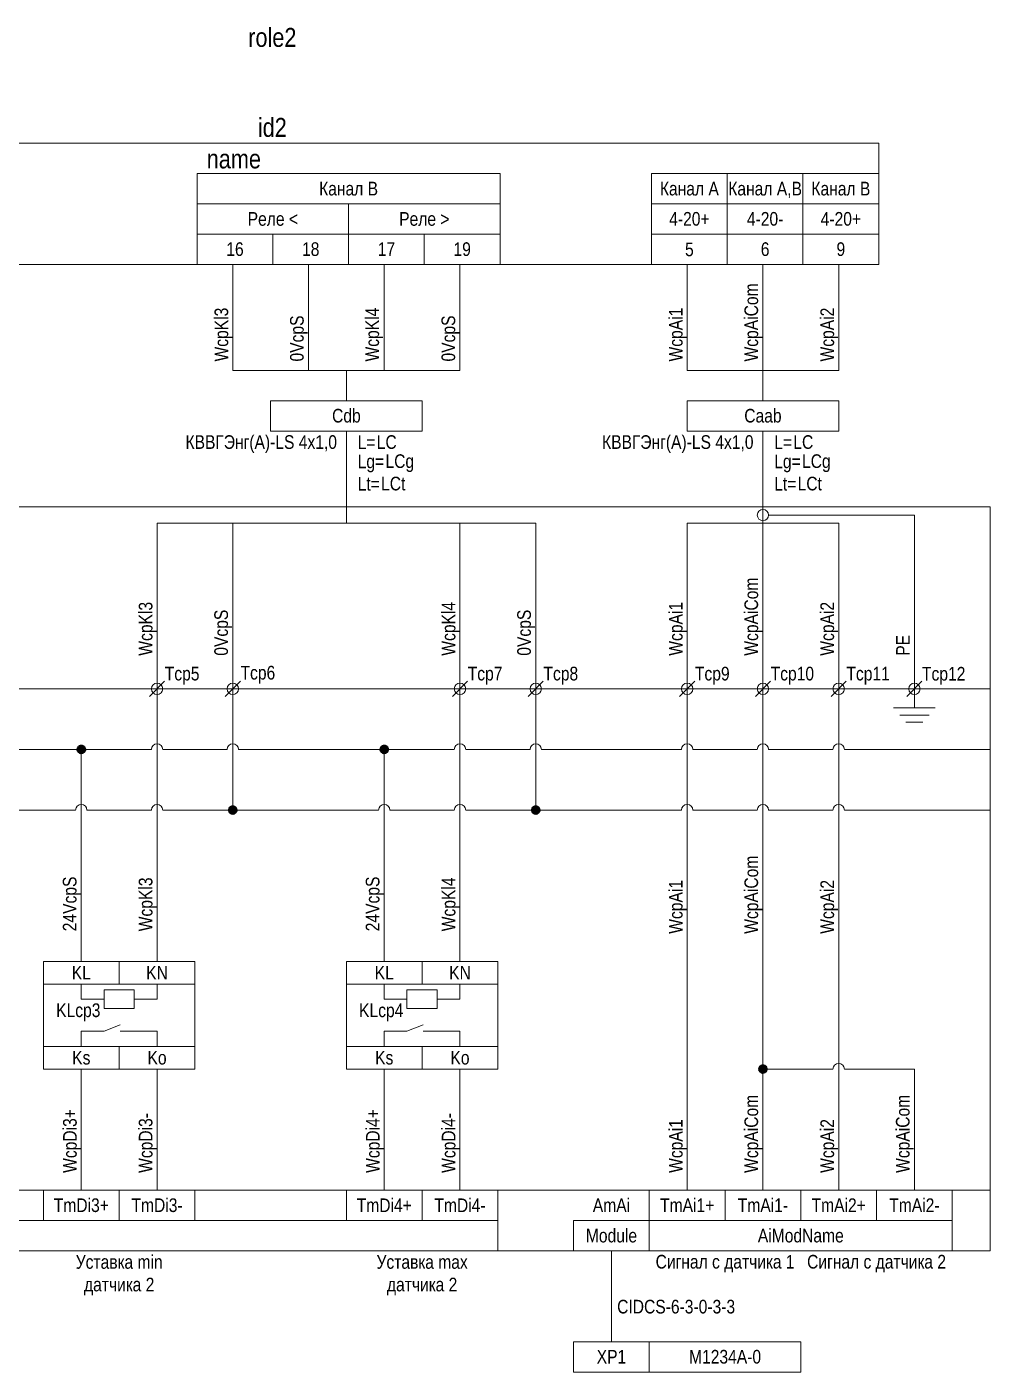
# Model space of a CAD drawing. Header units: millimetres. Extents: x 20 to 272, y -183 to -5.
# Drawn here: x 144.3 to 271.5, y -183.2 to -5.6 of the extents above; entities that cross this region are included whole.
import ezdxf

# ---------------------------------------------------------------- set-up
doc = ezdxf.new("R2010")
doc.units = ezdxf.units.MM
doc.header["$MEASUREMENT"] = 0
doc.linetypes.add('1_1', pattern=[2000, 1000, -1000])
doc.linetypes.add('4_2_1_2', pattern=[6702.777624, 3527.777672, -1763.888836, 0, -1411.111116])
for name, color, linetype in [('cp_params_ai', 7, 'Continuous'), ('cp_params_di', 7, 'Continuous'), ('cp_static_ai', 7, 'Continuous'), ('cp_static_di', 7, 'Continuous'), ('cp_static_do', 7, 'Continuous'), ('id_params_di', 7, 'Continuous'), ('id_params_do', 7, 'Continuous'), ('id_static_ai', 7, 'Continuous'), ('id_static_di', 7, 'Continuous'), ('id_static_do', 7, 'Continuous')]:
    doc.layers.add(name, color=color, linetype=linetype)
doc.styles.add('СГЕНЕРИР_СТИЛЬ_1', font='ARIALN.TTF')

msp = doc.modelspace()

# ---------------------------------------------------------------- hatches: boundary and pattern name
at = {"layer": 'cp_static_di', "linetype": 'Continuous', "lineweight": 0, "true_color": 0x000000}
for points in [[(151.13, -101), (151.16, -101.15), (151.24, -101.28), (151.37, -101.37), (151.53, -101.4), (151.68, -101.37), (151.81, -101.28), (151.9, -101.15), (151.93, -101), (151.9, -100.85), (151.81, -100.72), (151.68, -100.63), (151.53, -100.6), (151.37, -100.63), (151.24, -100.72), (151.16, -100.85)], [(191.13, -101), (191.16, -101.15), (191.24, -101.28), (191.37, -101.37), (191.53, -101.4), (191.68, -101.37), (191.81, -101.28), (191.9, -101.15), (191.93, -101), (191.9, -100.85), (191.81, -100.72), (191.68, -100.63), (191.53, -100.6), (191.37, -100.63), (191.24, -100.72), (191.16, -100.85)], [(171.13, -109), (171.16, -109.15), (171.24, -109.28), (171.37, -109.37), (171.53, -109.4), (171.68, -109.37), (171.81, -109.28), (171.9, -109.15), (171.93, -109), (171.9, -108.85), (171.81, -108.72), (171.68, -108.63), (171.53, -108.6), (171.37, -108.63), (171.24, -108.72), (171.16, -108.85)], [(211.13, -109), (211.16, -109.15), (211.24, -109.28), (211.37, -109.37), (211.53, -109.4), (211.68, -109.37), (211.81, -109.28), (211.9, -109.15), (211.93, -109), (211.9, -108.85), (211.81, -108.72), (211.68, -108.63), (211.53, -108.6), (211.37, -108.63), (211.24, -108.72), (211.16, -108.85)]]:
    msp.add_hatch(color=18, dxfattribs=at).paths.add_polyline_path(points)
at = {"layer": 'id_static_ai', "linetype": 'Continuous', "lineweight": 0, "true_color": 0x000000}
msp.add_hatch(color=18, dxfattribs=at).paths.add_polyline_path([(241.13, -143.18), (241.16, -143.33), (241.24, -143.46), (241.37, -143.55), (241.53, -143.58), (241.68, -143.55), (241.81, -143.46), (241.9, -143.33), (241.93, -143.18), (241.9, -143.03), (241.81, -142.9), (241.68, -142.81), (241.53, -142.78), (241.37, -142.81), (241.24, -142.9), (241.16, -143.03)])

# ---------------------------------------------------------------- linework, layer by layer
at = {"layer": 'cp_static_ai', "color": 7, "linetype": 'Continuous', "lineweight": 15, "ltscale": 100}
for p, q in [((231.53, -71.14), (231.53, -93)), ((231.53, -71.14), (251.53, -71.14)), ((241.53, -71.14), (241.53, -93)), ((251.53, -71.14), (251.53, -93)), ((230.53, -94), (232.53, -92)), ((240.53, -94), (242.53, -92)), ((250.53, -94), (252.53, -92)), ((260.53, -94), (262.53, -92)), ((231.53, -93), (231.53, -159.18)), ((241.53, -93), (241.53, -159.18)), ((251.53, -93), (251.53, -159.18)), ((261.53, -93), (261.53, -95.53)), ((258.78, -95.53), (264.27, -95.53)), ((259.6, -96.46), (263.46, -96.46)), ((260.41, -97.39), (262.64, -97.39)), ((232.28, -101), (240.78, -101)), ((242.28, -101), (250.78, -101)), ((252.28, -101), (271.53, -101)), ((232.28, -109), (240.78, -109)), ((242.28, -109), (250.78, -109)), ((252.28, -109), (271.53, -109)), ((261.53, -143.18), (261.53, -159.18)), ((206.53, -159.18), (271.53, -159.18)), ((206.53, -167.18), (271.53, -167.18))]:
    msp.add_line(p, q, dxfattribs=at)
for points in [[(226.82, -25), (236.82, -25), (236.82, -29), (226.82, -29)], [(236.82, -25), (246.82, -25), (246.82, -29), (236.82, -29)], [(246.82, -25), (256.82, -25), (256.82, -29), (246.82, -29)], [(226.82, -29), (236.82, -29), (236.82, -33), (226.82, -33)], [(246.82, -29), (256.82, -29), (256.82, -33), (246.82, -33)], [(226.82, -33), (236.82, -33), (236.82, -37), (226.82, -37)], [(236.82, -33), (246.82, -33), (246.82, -37), (236.82, -37)], [(246.82, -33), (256.82, -33), (256.82, -37), (246.82, -37)], [(226.53, -159.18), (236.53, -159.18), (236.53, -163.18), (226.53, -163.18)], [(236.53, -159.18), (246.53, -159.18), (246.53, -163.18), (236.53, -163.18)], [(246.53, -159.18), (256.53, -159.18), (256.53, -163.18), (246.53, -163.18)], [(256.53, -159.18), (266.53, -159.18), (266.53, -163.18), (256.53, -163.18)], [(226.53, -163.18), (266.53, -163.18), (266.53, -167.18), (226.53, -167.18)]]:
    msp.add_lwpolyline(points, close=True, dxfattribs=at)
msp.add_lwpolyline([(261.53, -93), (261.53, -70.07), (242.28, -70.07)], dxfattribs=at)
for centre in [(241.53, -70.07), (231.53, -93), (241.53, -93), (251.53, -93), (261.53, -93)]:
    msp.add_circle(centre, 0.75, dxfattribs=at)
for centre in [(231.53, -101), (241.53, -101), (251.53, -101), (231.53, -109), (241.53, -109), (251.53, -109)]:
    msp.add_arc(centre, 0.75, 0, 180, dxfattribs=at)
at = {"layer": 'cp_static_di', "color": 7, "linetype": '1_1', "lineweight": 15, "ltscale": 100}
for q in [(56.53, -69), (271.53, -167.18)]:
    msp.add_line((271.53, -69), q, dxfattribs=at)
at = {"layer": 'cp_static_di', "color": 7, "linetype": 'Continuous', "lineweight": 15, "ltscale": 100}
for p, q in [((161.53, -71.14), (211.53, -71.14)), ((161.53, -71.14), (161.53, -93)), ((171.53, -71.14), (171.53, -93)), ((201.53, -71.14), (201.53, -93)), ((211.53, -71.14), (211.53, -93)), ((160.53, -94), (162.53, -92)), ((170.53, -94), (172.53, -92)), ((200.53, -94), (202.53, -92)), ((210.53, -94), (212.53, -92)), ((161.53, -93), (161.53, -129)), ((171.53, -93), (171.53, -108.6)), ((201.53, -93), (201.53, -129)), ((211.53, -93), (211.53, -108.6)), ((132.28, -101), (160.78, -101)), ((162.28, -101), (170.78, -101)), ((172.28, -101), (200.78, -101)), ((202.28, -101), (210.78, -101)), ((212.28, -101), (230.78, -101)), ((151.53, -101.4), (151.53, -129)), ((191.53, -101.4), (191.53, -129)), ((122.28, -109), (150.78, -109)), ((152.28, -109), (160.78, -109)), ((162.28, -109), (190.78, -109)), ((192.28, -109), (200.78, -109)), ((202.28, -109), (230.78, -109)), ((151.53, -143.18), (151.53, -159.18)), ((161.53, -143.18), (161.53, -159.18)), ((191.53, -143.18), (191.53, -159.18)), ((201.53, -143.18), (201.53, -159.18)), ((56.53, -159.18), (206.53, -159.18)), ((56.53, -167.18), (206.53, -167.18))]:
    msp.add_line(p, q, dxfattribs=at)
at = {"layer": 'cp_static_di', "color": 7, "linetype": '4_2_1_2', "lineweight": 15, "ltscale": 100}
msp.add_line((56.53, -93), (271.53, -93), dxfattribs=at)
at = {"layer": 'cp_static_di', "color": 7, "linetype": 'Continuous', "lineweight": 15, "ltscale": 100}
for points in [[(146.53, -143.18), (166.53, -143.18), (166.53, -129), (146.53, -129)], [(146.53, -131.96), (156.53, -131.96), (156.53, -129), (146.53, -129)], [(156.53, -131.96), (166.53, -131.96), (166.53, -129), (156.53, -129)], [(186.53, -143.18), (206.53, -143.18), (206.53, -129), (186.53, -129)], [(186.53, -131.96), (196.53, -131.96), (196.53, -129), (186.53, -129)], [(196.53, -131.96), (206.53, -131.96), (206.53, -129), (196.53, -129)], [(158.53, -132.72), (158.53, -135.21), (154.53, -135.21), (154.53, -132.72)], [(198.53, -132.72), (198.53, -135.21), (194.53, -135.21), (194.53, -132.72)], [(146.53, -143.18), (156.53, -143.18), (156.53, -140.21), (146.53, -140.21)], [(156.53, -143.18), (166.53, -143.18), (166.53, -140.21), (156.53, -140.21)], [(186.53, -143.18), (196.53, -143.18), (196.53, -140.21), (186.53, -140.21)], [(196.53, -143.18), (206.53, -143.18), (206.53, -140.21), (196.53, -140.21)], [(146.53, -159.18), (156.53, -159.18), (156.53, -163.18), (146.53, -163.18)], [(156.53, -159.18), (166.53, -159.18), (166.53, -163.18), (156.53, -163.18)], [(186.53, -159.18), (196.53, -159.18), (196.53, -163.18), (186.53, -163.18)], [(196.53, -159.18), (206.53, -159.18), (206.53, -163.18), (196.53, -163.18)], [(66.53, -163.18), (206.53, -163.18), (206.53, -167.18), (66.53, -167.18)]]:
    msp.add_lwpolyline(points, close=True, dxfattribs=at)
for points in [[(151.53, -131.96), (151.53, -133.96), (154.53, -133.96)], [(161.53, -131.96), (161.53, -133.96), (158.53, -133.96)], [(191.53, -131.96), (191.53, -133.96), (194.53, -133.96)], [(201.53, -131.96), (201.53, -133.96), (198.53, -133.96)], [(151.53, -140.21), (151.53, -138.18), (154.53, -138.18)], [(154.53, -138.18), (156.67, -137.35)], [(158.53, -138.18), (156.67, -138.18)], [(161.53, -140.21), (161.53, -138.18), (158.53, -138.18)], [(191.53, -140.21), (191.53, -138.18), (194.53, -138.18)], [(194.53, -138.18), (196.67, -137.35)], [(198.53, -138.18), (196.67, -138.18)], [(201.53, -140.21), (201.53, -138.18), (198.53, -138.18)]]:
    msp.add_lwpolyline(points, dxfattribs=at)
for centre in [(161.53, -93), (171.53, -93), (201.53, -93), (211.53, -93)]:
    msp.add_circle(centre, 0.75, dxfattribs=at)
at = {"layer": 'cp_static_di', "color": 7, "linetype": 'Continuous', "lineweight": 70, "ltscale": 100}
for centre in [(151.53, -101), (191.53, -101), (171.53, -109), (211.53, -109)]:
    msp.add_circle(centre, 0.4, dxfattribs=at)
at = {"layer": 'cp_static_di', "color": 7, "linetype": 'Continuous', "lineweight": 15, "ltscale": 100}
for centre in [(161.53, -101), (171.53, -101), (201.53, -101), (211.53, -101), (151.53, -109), (161.53, -109), (191.53, -109), (201.53, -109), (251.53, -143.18)]:
    msp.add_arc(centre, 0.75, 0, 180, dxfattribs=at)
at = {"layer": 'cp_static_do', "color": 7, "linetype": 'Continuous', "lineweight": 15, "ltscale": 100}
msp.add_line((221.53, -167.18), (221.53, -179.18), dxfattribs=at)
for points in [[(226.53, -167.18), (216.53, -167.18), (216.53, -163.18), (226.53, -163.18)], [(226.53, -183.18), (216.53, -183.18), (216.53, -179.18), (226.53, -179.18)], [(226.53, -179.18), (246.53, -179.18), (246.53, -183.18), (226.53, -183.18)]]:
    msp.add_lwpolyline(points, close=True, dxfattribs=at)
at = {"layer": 'id_static_ai', "color": 7, "linetype": 'Continuous', "lineweight": 15, "ltscale": 100}
for p, q in [((241.93, -143.18), (250.78, -143.18)), ((252.28, -143.18), (261.53, -143.18))]:
    msp.add_line(p, q, dxfattribs=at)
at = {"layer": 'id_static_ai', "color": 7, "linetype": 'Continuous', "lineweight": 70, "ltscale": 100}
msp.add_circle((241.53, -143.18), 0.4, dxfattribs=at)
at = {"layer": 'id_static_di', "color": 7, "linetype": 'Continuous', "lineweight": 15, "ltscale": 100}
for p, q in [((186.53, -71.14), (186.53, -59)), ((241.53, -71.14), (241.53, -59))]:
    msp.add_line(p, q, dxfattribs=at)
for points in [[(86.53, -37), (256.82, -37), (256.82, -21), (86.53, -21)], [(166.82, -25), (206.82, -25), (206.82, -29), (166.82, -29)], [(166.82, -29), (186.82, -29), (186.82, -33), (166.82, -33)], [(186.82, -29), (206.82, -29), (206.82, -33), (186.82, -33)], [(166.82, -33), (176.82, -33), (176.82, -37), (166.82, -37)], [(176.82, -33), (186.82, -33), (186.82, -37), (176.82, -37)], [(186.82, -33), (196.82, -33), (196.82, -37), (186.82, -37)], [(196.82, -33), (206.82, -33), (206.82, -37), (196.82, -37)]]:
    msp.add_lwpolyline(points, close=True, dxfattribs=at)
at = {"layer": 'id_static_do', "color": 7, "linetype": 'Continuous', "lineweight": 15, "ltscale": 100}
for p, q in [((171.53, -51), (171.53, -37)), ((181.53, -51), (181.53, -37)), ((191.53, -51), (191.53, -37)), ((201.53, -51), (201.53, -37)), ((231.53, -51), (231.53, -37)), ((241.53, -51), (241.53, -37)), ((251.53, -51), (251.53, -37)), ((171.53, -51), (201.53, -51)), ((186.53, -55), (186.53, -51)), ((231.53, -51), (251.53, -51)), ((241.53, -55), (241.53, -51))]:
    msp.add_line(p, q, dxfattribs=at)
for points in [[(176.53, -59), (196.53, -59), (196.53, -55), (176.53, -55)], [(231.53, -59), (251.53, -59), (251.53, -55), (231.53, -55)]]:
    msp.add_lwpolyline(points, close=True, dxfattribs=at)

# ---------------------------------------------------------------- texts
at = {"layer": 'cp_params_ai', "color": 7, "linetype": 'Continuous', "lineweight": 15, "char_height": 1.8, "style": 'СГЕНЕРИР_СТИЛЬ_1'}
for s, insert, attachment_point in [('\\A1;{\\pql;\\fArial Narrow|b0|i0|c204|p34;Tcp\\fArial Narrow|b0|i0|c204|p34;9}', (232.55, -90.09), 1), ('\\A1;{\\pql;\\fArial Narrow|b0|i0|c204|p34;Tcp\\fArial Narrow|b0|i0|c204|p34;10}', (242.55, -90.09), 1), ('\\A1;{\\pql;\\fArial Narrow|b0|i0|c204|p34;Tcp1\\fArial Narrow|b0|i0|c204|p34;1}', (252.55, -90.09), 1), ('\\A1;{\\pql;\\fArial Narrow|b0|i0|c204|p34;Tcp1\\fArial Narrow|b0|i0|c204|p34;2}', (262.53, -90.11), 1), ('\\A1;{\\pqc;\\fArial Narrow|b0|i0|c204|p34;Tm\\fArial Narrow|b0|i0|c204|p34;Ai\\fArial Narrow|b0|i0|c204|p34;1+}', (231.53, -160.25), 2), ('\\A1;{\\pqc;\\fArial Narrow|b0|i0|c204|p34;Tm\\fArial Narrow|b0|i0|c204|p34;Ai\\fArial Narrow|b0|i0|c204|p34;1-}', (241.53, -160.25), 2), ('\\A1;{\\pqc;\\fArial Narrow|b0|i0|c204|p34;TmAi\\fArial Narrow|b0|i0|c204|p34;2\\fArial Narrow|b0|i0|c204|p34;+}', (251.53, -160.25), 2), ('\\A1;{\\pqc;\\fArial Narrow|b0|i0|c204|p34;TmAi\\fArial Narrow|b0|i0|c204|p34;2\\fArial Narrow|b0|i0|c204|p34;-}', (261.53, -160.25), 2), ('\\A1;{\\pqc;\\fArial Narrow|b0|i0|c204|p34;Ai\\fArial Narrow|b0|i0|c204|p34;ModName}', (246.53, -164.26), 2)]:
    msp.add_mtext(s, dxfattribs=dict(at, insert=insert, attachment_point=attachment_point))
at = {"layer": 'cp_params_di', "color": 7, "linetype": 'Continuous', "lineweight": 15, "char_height": 1.8, "attachment_point": 1, "rotation": 90, "style": 'СГЕНЕРИР_СТИЛЬ_1'}
for s, insert in [('\\A1;{\\pql;\\fArial Narrow|b0|i0|c204|p34;WcpAi\\fArial Narrow|b0|i0|c204|p34;Com}', (239.09, -49.8)), ('\\A1;{\\pql;\\fArial Narrow|b0|i0|c204|p34;WcpAi1}', (229.12, -49.8)), ('\\A1;{\\pql;\\fArial Narrow|b0|i0|c204|p34;WcpAi2}', (249.12, -49.8)), ('\\A1;{\\pql;\\fArial Narrow|b0|i0|c204|p34;WcpAi\\fArial Narrow|b0|i0|c204|p34;Com}', (239.09, -88.63)), ('\\A1;{\\pql;\\fArial Narrow|b0|i0|c204|p34;WcpKl\\fArial Narrow|b0|i0|c204|p34;3}', (159.12, -88.63)), ('\\A1;{\\pql;\\fArial Narrow|b0|i0|c204|p34;WcpKl\\fArial Narrow|b0|i0|c204|p34;4}', (199.12, -88.63)), ('\\A1;{\\pql;\\fArial Narrow|b0|i0|c204|p34;WcpAi1}', (229.12, -88.63)), ('\\A1;{\\pql;\\fArial Narrow|b0|i0|c204|p34;WcpAi2}', (249.12, -88.63)), ('\\A1;{\\pql;\\fArial Narrow|b0|i0|c204|p34;0VcpS}', (169.09, -88.63)), ('\\A1;{\\pql;\\fArial Narrow|b0|i0|c204|p34;0VcpS}', (209.09, -88.63)), ('\\A1;{\\pql;\\fArial Narrow|b0|i0|c204|p34;WcpAi\\fArial Narrow|b0|i0|c204|p34;Com}', (239.09, -125.33)), ('\\A1;{\\pql;\\fArial Narrow|b0|i0|c204|p34;24VcpS}', (149.09, -125)), ('\\A1;{\\pql;\\fArial Narrow|b0|i0|c204|p34;WcpKl\\fArial Narrow|b0|i0|c204|p34;3}', (159.12, -125)), ('\\A1;{\\pql;\\fArial Narrow|b0|i0|c204|p34;24VcpS}', (189.09, -125)), ('\\A1;{\\pql;\\fArial Narrow|b0|i0|c204|p34;WcpKl\\fArial Narrow|b0|i0|c204|p34;4}', (199.12, -125)), ('\\A1;{\\pql;\\fArial Narrow|b0|i0|c204|p34;WcpAi1}', (229.12, -125.33)), ('\\A1;{\\pql;\\fArial Narrow|b0|i0|c204|p34;WcpAi2}', (249.12, -125.33)), ('\\A1;{\\pql;\\fArial Narrow|b0|i0|c204|p34;WcpAi\\fArial Narrow|b0|i0|c204|p34;Com}', (239.09, -156.89)), ('\\A1;{\\pql;\\fArial Narrow|b0|i0|c204|p34;WcpAi\\fArial Narrow|b0|i0|c204|p34;Com}', (259.09, -156.89)), ('\\A1;{\\pql;\\fArial Narrow|b0|i0|c204|p34;WcpDi3\\fArial Narrow|b0|i0|c204|p34;+}', (149.12, -156.89)), ('\\A1;{\\pql;\\fArial Narrow|b0|i0|c204|p34;WcpDi3\\fArial Narrow|b0|i0|c204|p34;-}', (159.12, -156.89)), ('\\A1;{\\pql;\\fArial Narrow|b0|i0|c204|p34;WcpDi4\\fArial Narrow|b0|i0|c204|p34;+}', (189.12, -156.89)), ('\\A1;{\\pql;\\fArial Narrow|b0|i0|c204|p34;WcpDi4\\fArial Narrow|b0|i0|c204|p34;-}', (199.12, -156.89)), ('\\A1;{\\pql;\\fArial Narrow|b0|i0|c204|p34;WcpAi1}', (229.12, -156.89)), ('\\A1;{\\pql;\\fArial Narrow|b0|i0|c204|p34;WcpAi2}', (249.12, -156.89))]:
    msp.add_mtext(s, dxfattribs=dict(at, insert=insert))
at = {"layer": 'cp_params_di', "color": 7, "linetype": 'Continuous', "lineweight": 15, "char_height": 1.8, "style": 'СГЕНЕРИР_СТИЛЬ_1'}
for s, insert, attachment_point in [('\\A1;{\\pql;\\fArial Narrow|b0|i0|c204|p34;Tcp\\fArial Narrow|b0|i0|c204|p34;5}', (162.55, -90.09), 1), ('\\A1;{\\pql;\\fArial Narrow|b0|i0|c204|p34;Tcp\\fArial Narrow|b0|i0|c204|p34;6}', (172.55, -89.97), 1), ('\\A1;{\\pql;\\fArial Narrow|b0|i0|c204|p34;Tcp\\fArial Narrow|b0|i0|c204|p34;7}', (202.55, -90.09), 1), ('\\A1;{\\pql;\\fArial Narrow|b0|i0|c204|p34;Tcp\\fArial Narrow|b0|i0|c204|p34;8}', (212.55, -90.09), 1), ('\\A1;{\\pqc;\\fArial Narrow|b0|i0|c204|p34;K\\fArial Narrow|b0|i0|c204|p34;L}', (151.53, -129.56), 2), ('\\A1;{\\pqc;\\fArial Narrow|b0|i0|c204|p34;K\\fArial Narrow|b0|i0|c204|p34;N}', (161.53, -129.56), 2), ('\\A1;{\\pqc;\\fArial Narrow|b0|i0|c204|p34;K\\fArial Narrow|b0|i0|c204|p34;L}', (191.53, -129.56), 2), ('\\A1;{\\pqc;\\fArial Narrow|b0|i0|c204|p34;K\\fArial Narrow|b0|i0|c204|p34;N}', (201.53, -129.56), 2), ('\\A1;{\\pqc;\\fArial Narrow|b0|i0|c204|p34;KLcp\\fArial Narrow|b0|i0|c204|p34;3}', (151.13, -134.52), 2), ('\\A1;{\\pqc;\\fArial Narrow|b0|i0|c204|p34;KLcp\\fArial Narrow|b0|i0|c204|p34;4}', (191.13, -134.53), 2), ('\\A1;{\\pqc;\\fArial Narrow|b0|i0|c204|p34;Ks}', (151.53, -140.78), 2), ('\\A1;{\\pqc;\\fArial Narrow|b0|i0|c204|p34;Ko}', (161.53, -140.78), 2), ('\\A1;{\\pqc;\\fArial Narrow|b0|i0|c204|p34;Ks}', (191.53, -140.78), 2), ('\\A1;{\\pqc;\\fArial Narrow|b0|i0|c204|p34;Ko}', (201.53, -140.78), 2), ('\\A1;{\\pqc;\\fArial Narrow|b0|i0|c204|p34;TmDi\\fArial Narrow|b0|i0|c204|p34;3\\fArial Narrow|b0|i0|c204|p34;+}', (151.53, -160.25), 2), ('\\A1;{\\pqc;\\fArial Narrow|b0|i0|c204|p34;TmD\\fArial Narrow|b0|i0|c204|p34;i3\\fArial Narrow|b0|i0|c204|p34;-}', (161.53, -160.25), 2), ('\\A1;{\\pqc;\\fArial Narrow|b0|i0|c204|p34;TmDi\\fArial Narrow|b0|i0|c204|p34;4\\fArial Narrow|b0|i0|c204|p34;+}', (191.53, -160.26), 2), ('\\A1;{\\pqc;\\fArial Narrow|b0|i0|c204|p34;TmDi\\fArial Narrow|b0|i0|c204|p34;4\\fArial Narrow|b0|i0|c204|p34;-}', (201.53, -160.26), 2), ('\\A1;{\\pqc;\\fArial Narrow|b0|i0|c204|p34;Am\\fArial Narrow|b0|i0|c204|p34;A\\fArial Narrow|b0|i0|c204|p34;i}', (221.53, -160.26), 2)]:
    msp.add_mtext(s, dxfattribs=dict(at, insert=insert, attachment_point=attachment_point))
at = {"layer": 'cp_static_ai', "color": 7, "linetype": 'Continuous', "lineweight": 15, "insert": (259.12, -88.63), "char_height": 1.8, "attachment_point": 1, "rotation": 90, "style": 'СГЕНЕРИР_СТИЛЬ_1'}
msp.add_mtext('\\A1;{\\pql;\\fArial Narrow|b0|i0|c204|p34;PE}', dxfattribs=at)
at = {"layer": 'cp_static_ai', "color": 7, "linetype": 'Continuous', "lineweight": 15, "char_height": 1.8, "attachment_point": 2, "style": 'СГЕНЕРИР_СТИЛЬ_1'}
for s, insert in [('\\A1;{\\pqc;\\fArial Narrow|b0|i0|c204|p34;Сигнал с \\fArial Narrow|b0|i0|c204|p34;датчика 1}', (236.53, -167.71)), ('\\A1;{\\pqc;\\fArial Narrow|b0|i0|c204|p34;Сигнал с датчика 2}', (256.53, -167.71))]:
    msp.add_mtext(s, dxfattribs=dict(at, insert=insert))
at = {"layer": 'cp_static_di', "color": 7, "linetype": 'Continuous', "lineweight": 15, "char_height": 1.8, "attachment_point": 2, "line_spacing_factor": 0.993687, "style": 'СГЕНЕРИР_СТИЛЬ_1'}
for s, insert in [('\\A1;{\\pqc;\\fArial Narrow|b0|i0|c204|p34;Уставка min\\P\\pqc;\\fArial Narrow|b0|i0|c204|p34;датчика \\fArial Narrow|b0|i0|c204|p34;2}', (156.53, -167.74)), ('\\A1;{\\pqc;\\fArial Narrow|b0|i0|c204|p34;Уставка max\\P\\pqc;\\fArial Narrow|b0|i0|c204|p34;датчика \\fArial Narrow|b0|i0|c204|p34;2}', (196.53, -167.74))]:
    msp.add_mtext(s, dxfattribs=dict(at, insert=insert))
at = {"layer": 'cp_static_do', "color": 7, "linetype": 'Continuous', "lineweight": 15, "char_height": 1.8, "attachment_point": 2, "style": 'СГЕНЕРИР_СТИЛЬ_1'}
for s, insert in [('\\A1;{\\pqc;\\fArial Narrow|b0|i0|c204|p34;Module}', (221.53, -164.26)), ('\\A1;{\\pqc;\\fArial Narrow|b0|i0|c204|p34;XP1}', (221.53, -180.25)), ('\\A1;{\\pqc;\\fArial Narrow|b0|i0|c204|p34;M12\\fArial Narrow|b0|i0|c204|p34;34A\\fArial Narrow|b0|i0|c204|p34;-0}', (236.53, -180.25))]:
    msp.add_mtext(s, dxfattribs=dict(at, insert=insert))
at = {"layer": 'id_params_di', "color": 7, "linetype": 'Continuous', "lineweight": 15, "char_height": 2.5, "width": 58, "attachment_point": 2, "style": 'СГЕНЕРИР_СТИЛЬ_1'}
for s, insert in [('\\A1;{\\pqc;\\fArial Narrow|b0|i0|c204|p34;role\\fArial Narrow|b0|i0|c204|p34;2}', (176.75, -5.77)), ('\\A1;{\\pqc;\\fArial Narrow|b0|i0|c204|p34;id\\fArial Narrow|b0|i0|c204|p34;2}', (176.75, -17.65))]:
    msp.add_mtext(s, dxfattribs=dict(at, insert=insert))
at = {"layer": 'id_params_di', "color": 7, "linetype": 'Continuous', "lineweight": 15, "style": 'СГЕНЕРИР_СТИЛЬ_1'}
for s, insert, char_height, attachment_point in [('\\A1;{\\pqc;\\fArial Narrow|b0|i0|c204|p34;name}', (171.67, -21.81), 2.5, 2), ('\\A1;{\\pql;\\fArial Narrow|b0|i0|c204|p34;LC}', (190.54, -59.53), 1.8, 1), ('\\A1;{\\pql;\\fArial Narrow|b0|i0|c204|p34;LC}', (245.54, -59.53), 1.8, 1), ('\\A1;{\\pql;\\fArial Narrow|b0|i0|c204|p34;LCg}', (191.69, -62.05), 1.8, 1), ('\\A1;{\\pql;\\fArial Narrow|b0|i0|c204|p34;LCg}', (246.69, -62.05), 1.8, 1), ('\\A1;{\\pql;\\fArial Narrow|b0|i0|c204|p34;LCt}', (191.11, -65.01), 1.8, 1), ('\\A1;{\\pql;\\fArial Narrow|b0|i0|c204|p34;LCt}', (246.11, -65.01), 1.8, 1)]:
    msp.add_mtext(s, dxfattribs=dict(at, insert=insert, char_height=char_height, attachment_point=attachment_point))
at = {"layer": 'id_params_di', "color": 7, "linetype": 'Continuous', "lineweight": 15, "char_height": 1.8, "attachment_point": 1, "rotation": 90, "style": 'СГЕНЕРИР_СТИЛЬ_1'}
for s, insert in [('\\A1;{\\pql;\\fArial Narrow|b0|i0|c204|p34;W\\fArial Narrow|b0|i0|c204|p34;cp\\fArial Narrow|b0|i0|c204|p34;Kl3}', (169.12, -49.8)), ('\\A1;{\\pql;\\fArial Narrow|b0|i0|c204|p34;0VcpS}', (179.09, -49.8)), ('\\A1;{\\pql;\\fArial Narrow|b0|i0|c204|p34;WcpKl\\fArial Narrow|b0|i0|c204|p34;4}', (189.04, -49.8)), ('\\A1;{\\pql;\\fArial Narrow|b0|i0|c204|p34;0VcpS}', (199.09, -49.8))]:
    msp.add_mtext(s, dxfattribs=dict(at, insert=insert))
at = {"layer": 'id_params_do', "color": 7, "linetype": 'Continuous', "lineweight": 15, "char_height": 1.8, "attachment_point": 2, "style": 'СГЕНЕРИР_СТИЛЬ_1'}
for s, insert in [('\\A1;{\\pqc;\\fArial Narrow|b0|i0|c204|p34;C\\fArial Narrow|b0|i0|c204|p34;db}', (186.53, -56.05)), ('\\A1;{\\pqc;\\fArial Narrow|b0|i0|c204|p34;C\\fArial Narrow|b0|i0|c204|p34;aab}', (241.53, -56.05))]:
    msp.add_mtext(s, dxfattribs=dict(at, insert=insert))
at = {"layer": 'id_static_ai', "color": 7, "linetype": 'Continuous', "lineweight": 15, "char_height": 1.8, "attachment_point": 2, "style": 'СГЕНЕРИР_СТИЛЬ_1'}
for s, insert in [('\\A1;{\\pqc;\\fArial Narrow|b0|i0|c204|p34;Канал A}', (231.82, -26.08)), ('\\A1;{\\pqc;\\fArial Narrow|b0|i0|c204|p34;Канал A,В}', (241.82, -26.08)), ('\\A1;{\\pqc;\\fArial Narrow|b0|i0|c204|p34;Канал B}', (251.82, -26.08)), ('\\A1;{\\pqc;\\fArial Narrow|b0|i0|c204|p34;4-20\\fArial Narrow|b0|i0|c204|p34;+}', (231.82, -30.07)), ('\\A1;{\\pqc;\\fArial Narrow|b0|i0|c204|p34;4-20\\fArial Narrow|b0|i0|c204|p34;-}', (241.82, -30.07)), ('\\A1;{\\pqc;\\fArial Narrow|b0|i0|c204|p34;4-20\\fArial Narrow|b0|i0|c204|p34;+}', (251.82, -30.07)), ('\\A1;{\\pqc;\\fArial Narrow|b0|i0|c204|p34;16}', (171.82, -34.07)), ('\\A1;{\\pqc;\\fArial Narrow|b0|i0|c204|p34;18}', (181.82, -34.07)), ('\\A1;{\\pqc;\\fArial Narrow|b0|i0|c204|p34;17}', (191.82, -34.07)), ('\\A1;{\\pqc;\\fArial Narrow|b0|i0|c204|p34;19}', (201.82, -34.07)), ('\\A1;{\\pqc;\\fArial Narrow|b0|i0|c204|p34;5}', (231.82, -34.1)), ('\\A1;{\\pqc;\\fArial Narrow|b0|i0|c204|p34;6}', (241.82, -34.07)), ('\\A1;{\\pqc;\\fArial Narrow|b0|i0|c204|p34;9}', (251.82, -34.07))]:
    msp.add_mtext(s, dxfattribs=dict(at, insert=insert))
at = {"layer": 'id_static_di', "color": 7, "linetype": 'Continuous', "lineweight": 15, "char_height": 1.8, "style": 'СГЕНЕРИР_СТИЛЬ_1'}
for s, insert, attachment_point in [('\\A1;{\\pqc;\\fArial Narrow|b0|i0|c204|p34;Канал\\fArial Narrow|b0|i0|c204|p34; B}', (186.82, -26.08), 2), ('\\A1;{\\pqc;\\fArial Narrow|b0|i0|c204|p34;Реле <}', (176.82, -30.08), 2), ('\\A1;{\\pqc;\\fArial Narrow|b0|i0|c204|p34;Реле \\fArial Narrow|b0|i0|c204|p34;>}', (196.82, -30.08), 2), ('\\A1;{\\pql;\\fArial Narrow|b0|i0|c204|p34;КВВГ\\fArial Narrow|b0|i0|c204|p34;Э\\fArial Narrow|b0|i0|c204|p34;нг(А)-LS 4х1,0}', (165.29, -59.53), 1), ('\\A1;{\\pql;\\fArial Narrow|b0|i0|c204|p34;L=}', (188.02, -59.56), 1), ('\\A1;{\\pql;\\fArial Narrow|b0|i0|c204|p34;КВВГ\\fArial Narrow|b0|i0|c204|p34;Э\\fArial Narrow|b0|i0|c204|p34;нг(А)-LS 4х1,0}', (220.29, -59.53), 1), ('\\A1;{\\pql;\\fArial Narrow|b0|i0|c204|p34;L=}', (243.02, -59.56), 1), ('\\A1;{\\pql;\\fArial Narrow|b0|i0|c204|p34;Lg=}', (188.02, -62.08), 1), ('\\A1;{\\pql;\\fArial Narrow|b0|i0|c204|p34;Lg=}', (243.02, -62.08), 1), ('\\A1;{\\pql;\\fArial Narrow|b0|i0|c204|p34;Lt=}', (188.02, -65.04), 1), ('\\A1;{\\pql;\\fArial Narrow|b0|i0|c204|p34;Lt=}', (243.02, -65.04), 1), ('\\A1;{\\pql;\\fArial Narrow|b0|i0|c204|p34;CIDC\\fArial Narrow|b0|i0|c204|p34;S\\fArial Narrow|b0|i0|c204|p34;-6-3-0-3-3}', (222.28, -173.64), 1)]:
    msp.add_mtext(s, dxfattribs=dict(at, insert=insert, attachment_point=attachment_point))

doc.saveas('drawing.dxf')
